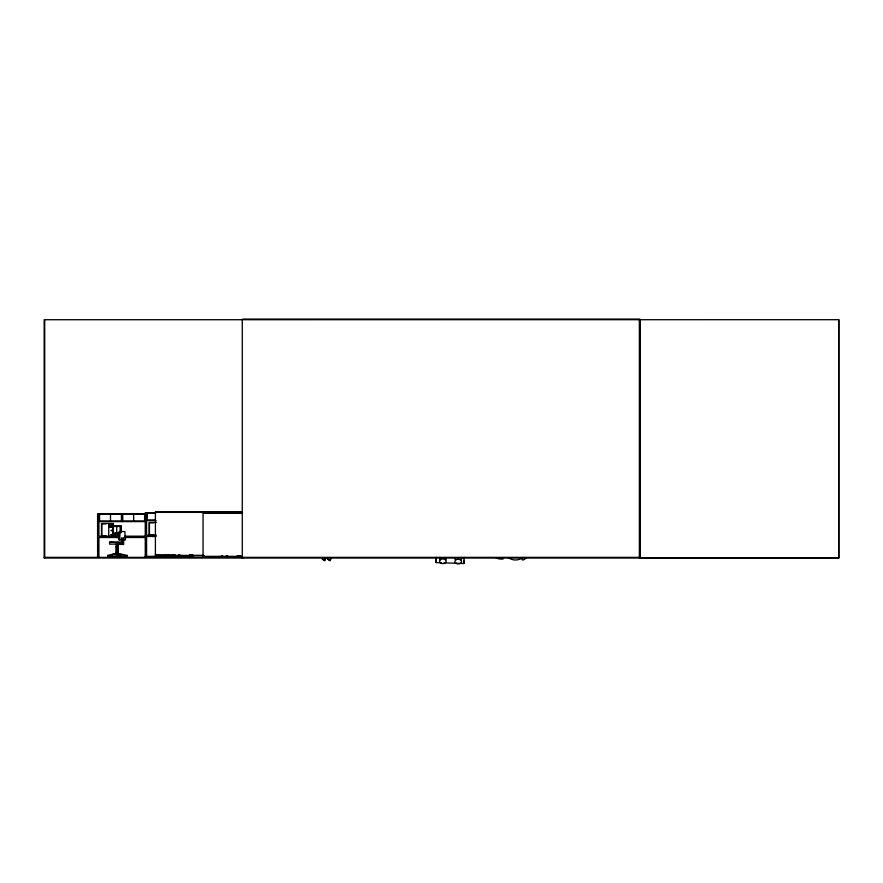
<?xml version="1.0" encoding="UTF-8"?>
<svg xmlns="http://www.w3.org/2000/svg" width="883" height="883" viewBox="0 0 883 883"><rect width="100%" height="100%" fill="white"/><g stroke="black" fill="none" stroke-linecap="round" stroke-linejoin="round"><path stroke-width="1.32" d="M463.884 560.374L463.851 563.509L443.994 562.857M436.147 557.515L436.059 562.603L441.357 562.769M436.345 557.471L436.103 562.592M464.171 557.405L463.884 563.497M115.938 536.014L113.907 535.705L118.675 536.014M126.964 556.698L126.644 557.272M173.498 555.517L174.591 556.158M174.602 555.86L174.459 555.109M179.15 554.899L178.565 554.899M180.033 554.899L179.448 554.899M226.81 555.86L226.225 555.86M227.693 555.86L227.108 555.86M120.099 531.555L119.635 539.899M190.375 554.899L191.07 554.899M238.035 555.86L237.13 555.86M238.73 555.86L237.825 555.86M156.644 555.86L155.783 556.257L155.783 555.109M192.351 554.899L191.214 554.899M192.803 554.899L191.666 554.899M240.01 555.86L238.874 555.86M240.463 555.86L239.326 555.86M118.024 556.058L118.046 557.361L117.991 555.374L116.545 553.387L107.748 555.374L107.748 556.036L127.152 556.036L127.152 555.374L117.858 553.387L117.991 542.129L122.494 542.129M173.344 555.517L173.973 555.021L174.624 555.683M174.966 554.899L174.183 555.396M222.626 555.86L221.379 556.158M325.882 558.111L324.789 560.628L322.229 558.939L324.458 560.628L325.551 558.111M331.235 558.111L330.143 560.617L327.582 558.928L329.812 560.617L330.904 558.111M222.56 556.014L221.512 556.257M108.123 556.124L108.123 557.272M110.85 557.339L110.85 556.058M174.459 556.257L173.642 556.257M110.739 554.977L115.949 553.387L118.068 553.387L121.192 554.877M111.677 554.977L115.585 553.784M117.991 542.129L109.691 542.129M242.748 319.061L639.91 319.061M240.573 511.71L155.397 511.71L155.397 555.396L203.807 555.396M191.931 511.919L242.119 511.919M156.059 512.372L177.902 512.372M179.227 512.372L216.743 512.372M218.068 512.372L239.911 512.372M156.148 512.659L145.254 512.659L145.254 557.361M203.057 512.659L242.582 512.659M155.43 513.321L147.24 513.321L147.24 519.944L155.43 519.944M203.719 513.321L225.562 513.321M226.887 513.321L241.909 513.321M145.254 513.674L97.594 513.674L97.594 557.361M146.578 520.606L156.114 520.606M98.918 521.61L145.254 521.61M156.39 522.449L149.172 522.449L149.172 535.164M153.576 522.78L149.448 522.78L149.448 534.833L153.576 534.833M108.874 523.718L113.234 523.718M105.916 523.796L101.777 523.796L101.777 535.849L105.916 535.849M108.929 523.884L113.002 523.884L113.002 524.546L108.929 524.546M108.874 524.877L113.145 524.877M108.929 525.043L113.002 525.043L112.936 525.705M108.929 525.705L121.081 525.716L121.081 532.581M108.874 526.036L113.145 526.036M120.375 526.456L120.375 531.853L120.474 526.456L113.068 526.456L113.068 533.211L119.26 533.211M111.192 526.754L108.973 526.754L111.126 526.754M113.234 527.195L108.874 527.195L108.973 523.718M112.273 533.95L118.951 533.95M111.148 534.656L112.715 534.656M156.39 535.164L146.578 535.164L146.578 512.659M119.415 535.429L113.929 535.429L118.697 535.727M112.582 535.683L115.452 535.683M118.775 536.18L98.918 536.18L98.918 513.674M124.812 536.18L145.254 536.18M156.114 536.489L146.578 536.489L146.578 556.345M119.36 537.504L98.918 537.504L98.918 557.361M124.812 537.504L145.254 537.504M117.991 544.447L123.609 544.447L123.609 538.166L121.501 538.166L121.501 544.116M155.408 554.358L156.015 554.358M155.408 555.021L174.812 555.021M107.748 555.374L108.355 556.036M110.375 555.374L109.448 556.036M117.991 555.374L119.293 555.374L119.293 556.036M127.152 555.374L126.942 556.036M191.931 555.606L204.139 555.606M145.254 556.345L192.913 556.345M242.582 556.345L203.057 556.345L203.057 511.71M44.15 557.361L639.899 557.361L639.899 558.023M639.689 558.001L838.85 558.001L838.85 319.701L44.15 319.723L44.15 558.023L838.718 558.023L838.718 319.723M174.337 555.396L173.543 554.899M119.437 542.67L109.58 542.129L109.58 544.116L123.377 544.116L123.377 538.166M158.51 555.043L158.719 556.158L157.936 555.86M126.931 556.224L125.982 556.124L125.839 556.864M117.858 553.387L119.293 555.374M126.876 556.367L126.799 557.272L125.684 556.864M190.165 554.899L189.47 554.899M838.486 557.361L838.486 558.023M640.142 319.723L640.142 558.023M639.568 319.723L639.568 558.023M639.447 319.723L639.447 558.023M242.737 557.361L242.737 558.023M242.273 319.723L242.273 558.023M133.664 514.336L133.664 520.948M122.086 513.674L122.086 521.61M121.744 538.166L121.744 544.447M120.794 525.716L120.794 532.581M118.068 553.387L118.068 546.765L115.949 546.765L115.949 553.387M117.715 544.116L117.715 546.765M116.821 525.716L116.821 526.456M116.821 533.211L116.821 533.95M116.92 544.116L116.92 546.765M116.722 526.456L116.722 533.211M116.644 544.116L116.545 556.036M116.148 544.116L116.148 546.765M115.662 533.155L115.662 535.683M114.978 533.2L114.978 535.683M114.801 536.18L114.801 537.504M113.399 536.18L113.399 523.464L101.512 523.464L101.512 536.18M113.145 523.718L113.167 533.211M110.496 514.336L110.496 520.948M108.73 523.464L108.73 536.18M44.724 319.723L44.724 558.023M446.036 557.67A3.311 2.351 1.4 0 1 445.507 559.977M440.264 559.811A3.311 2.351 1.4 0 1 439.922 557.471M460.959 557.46A3.311 2.351 1.4 0 1 461.301 559.8M455.186 559.601A3.311 2.351 1.4 0 1 455.264 557.802M526.621 557.449A3.311 1.247 -40.1 0 1 523.133 559.932A3.311 1.247 -40.1 0 1 522.35 558.442M522.879 557.526A15.883 13.687 -86.3 0 1 508.166 557.493M503.167 558.961A15.883 13.687 -86.3 0 1 496.158 557.868M118.929 556.522L119.028 557.361L118.929 556.522M165.607 555.517L165.706 556.345L165.607 555.517M166.589 555.517L166.688 556.345L166.589 555.517M118.3 534.414L118.697 539.899L125.32 539.899L124.856 531.555L119.161 531.555L118.3 534.414M120.618 556.522C120.883 558.884 121.6 554.966 120.618 556.522M121.501 556.522C121.777 558.873 122.472 554.977 121.501 556.522M168.278 555.517C168.51 557.846 169.315 553.983 168.278 555.517M169.161 555.517C169.415 557.846 170.176 553.994 169.161 555.517M109.58 556.522C110.044 558.961 111.081 554.866 109.58 556.522M157.24 555.517C157.748 557.957 158.664 553.829 157.24 555.517M108.3 556.522C108.995 559.027 110.066 554.778 108.3 556.522M155.96 555.517C156.655 558.012 157.726 553.762 155.96 555.517M111.313 530.297L111.313 530.959L111.291 530.297M121.424 514.336L99.58 514.336L99.58 520.948L121.424 520.948L121.424 514.336M144.591 514.336L122.748 514.336L122.748 520.948L144.591 520.948L144.591 514.336M113.024 534.469L111.137 534.966L113.024 534.469M440.783 563.067A3.311 2.351 1.4 0 0 446.147 561.687A3.311 2.351 1.4 0 0 441.699 559.06A3.311 2.351 1.4 0 0 440.783 563.067M456.125 563.398A3.311 2.351 1.4 0 0 461.478 562.018A3.311 2.351 1.4 0 0 457.03 559.403A3.311 2.351 1.4 0 0 456.125 563.398"/></g></svg>
